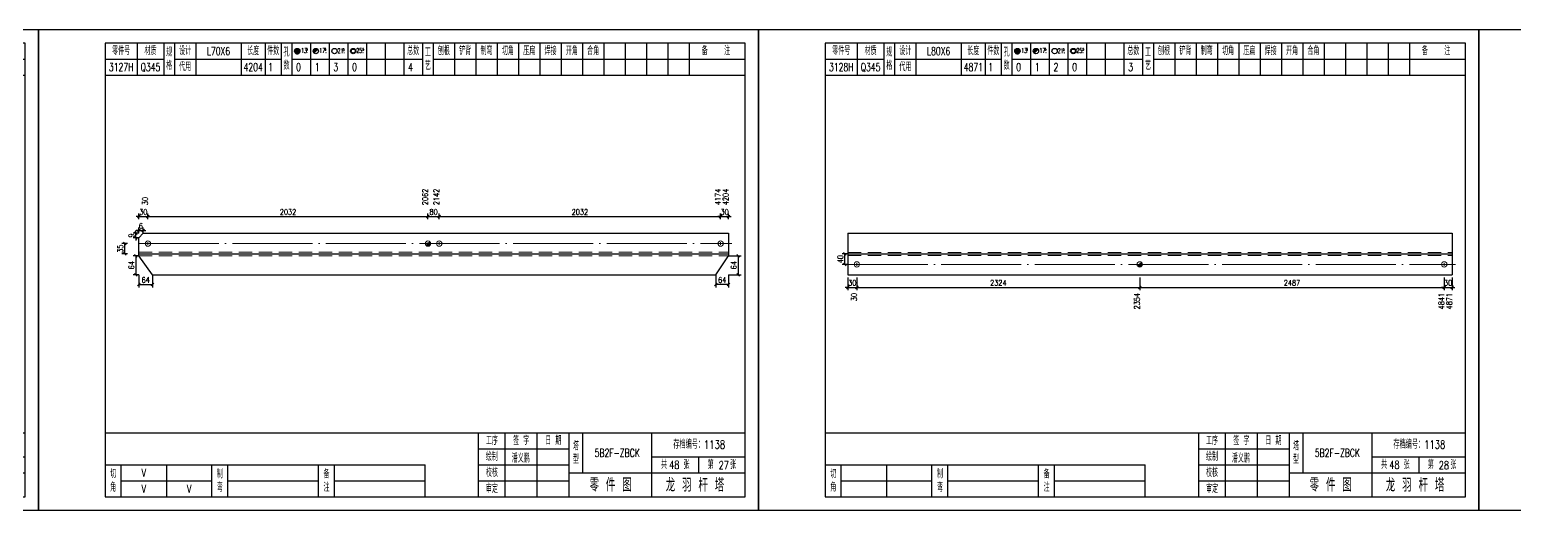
# Model space of a CAD drawing. Header units: millimetres. Extents: x 0 to 30240, y -10896 to -1348.
# Drawn here: x 7017 to 7573, y -9369 to -9189 of the extents above; entities that cross this region are included whole.
import ezdxf
from ezdxf.enums import TextEntityAlignment as Align

# ---------------------------------------------------------------- set-up
doc = ezdxf.new("R2010")
doc.units = ezdxf.units.MM
doc.header["$LTSCALE"] = 20
doc.header["$PDMODE"] = 1
doc.linetypes.add('DASHDOT2X', pattern=[1.75, 1.5, -0.125, 0, -0.125])
doc.linetypes.add('HIDDEN', pattern=[0.375, 0.25, -0.125])
for name, color, linetype, lineweight in [('1', 7, 'Continuous', 25), ('11', 3, 'Continuous', 13), ('2', 1, 'HIDDEN', 13), ('5', 1, 'Continuous', 13), ('7', 2, 'DASHDOT2X', 13)]:
    doc.layers.add(name, color=color, linetype=linetype, lineweight=lineweight)
doc.styles.get("Standard").update_dxf_attribs({"font": 'simplex', "width": 0.7, "bigfont": 'gbhzfs.shx'})
doc.styles.add('SYMBOL_TXT', font='txt.shx', dxfattribs={"width": 0.6})
doc.styles.add('TITLE_TXT', font='simplex.shx', dxfattribs={"width": 0.75, "height": 2.5, "bigfont": 'gbhzfs.shx'})
doc.dimstyles.get("Standard").update_dxf_attribs({"dimtxt": 2.1, "dimasz": 1, "dimexe": 1.05, "dimexo": 0, "dimgap": 0.63, "dimtad": 1, "dimzin": 0, "dimdsep": 46, "dimtxsty": 'standard', "dimblk": 'OBLIQUE', "dimblk1": 'OBLIQUE', "dimblk2": 'OBLIQUE', "dimcen": 0.09, "dimadec": 0, "dimazin": 0, "dimtfac": 1, "dimtdec": 1, "dimtix": 1, "dimtmove": 0, "dimatfit": 3, "dimfxl": 0, "dimtolj": 1, "dimtzin": 0, "dimarcsym": 0})
pattern_1 = [(0, (-3, 0), (0, 0.0125), [])]

# ---------------------------------------------------------------- blocks, each defined once
blk = doc.blocks.new('M12_HOLE')
h = blk.add_hatch()
h.set_pattern_fill('LINE', scale=0.1, style=0)
h.set_pattern_definition(pattern_1)
h.paths.add_polyline_path([(-5, 0, 1), (-1, 0, 1)])
at = {"color": 7}
blk.add_circle((-3, 0), 2, dxfattribs=at)
at = {"color": 7, "attachment_point": 1, "style": 'SYMBOL_TXT'}
for s, insert, char_height, width in [('13\\f??|b0|i0|c0|p54;.', (-0.1, 2.1), 3.5, 5.707), ('5', (3.7, 2.3), 1.8, 2.931)]:
    blk.add_mtext(s, dxfattribs=dict(at, insert=insert, char_height=char_height, width=width))
blk = doc.blocks.new('M16_HOLE')
h = blk.add_hatch()
h.set_pattern_fill('LINE', scale=0.1, style=0)
h.set_pattern_definition(pattern_1)
h.paths.add_polyline_path([(-1.6, 1.4, 0.668179), (-5, 0, 0.198912), (-4.4, -1.4)])
at = {"color": 7}
blk.add_circle((-3, 0), 2, dxfattribs=at)
at = {"color": 7, "attachment_point": 1, "style": 'SYMBOL_TXT'}
for s, insert, char_height, width in [('17.', (-0.4, 2.1), 3.5, 6.316), ('5', (3.6, 2.3), 1.8, 1.822)]:
    blk.add_mtext(s, dxfattribs=dict(at, insert=insert, char_height=char_height, width=width))
blk = doc.blocks.new('M20_HOLE')
at = {"color": 7}
blk.add_circle((-3, 0), 2, dxfattribs=at)
at = {"color": 7, "attachment_point": 1, "style": 'SYMBOL_TXT'}
for s, insert, char_height, width in [('21.', (-0.7, 2), 3.5, 6.074), ('5', (3.3, 2), 1.8, 1.458)]:
    blk.add_mtext(s, dxfattribs=dict(at, insert=insert, char_height=char_height, width=width))
blk = doc.blocks.new('M24_HOLE')
at = {"color": 7}
for radius in [2, 1.5]:
    blk.add_circle((-3, 0), radius, dxfattribs=at)
at = {"color": 7, "attachment_point": 1, "style": 'SYMBOL_TXT'}
for s, insert, char_height, width in [('25.', (-0.7, 2.1), 3.5, 2.429), ('5', (3.9, 2.3), 1.8, 1.944)]:
    blk.add_mtext(s, dxfattribs=dict(at, insert=insert, char_height=char_height, width=width))
blk = doc.blocks.new('JgCard')
for p, q in [((270, 180), (0, 180)), ((0, 180), (0, 0)), ((270, 0), (270, 180)), ((265, 175), (25, 175)), ((25, 175), (25, 5)), ((37, 175), (37, 163)), ((47, 175), (47, 163)), ((51, 175), (51, 163)), ((59, 175), (59, 163)), ((76, 175), (76, 163)), ((85, 175), (85, 163)), ((91, 175), (91, 163)), ((95, 175), (95, 163)), ((102, 175), (102, 163)), ((109, 175), (109, 163)), ((116, 175), (116, 163)), ((123, 175), (123, 163)), ((130, 175), (130, 163)), ((137, 175), (137, 163)), ((144, 175), (144, 163)), ((148, 175), (148, 163)), ((156, 175), (156, 163)), ((164, 175), (164, 163)), ((172, 175), (172, 163)), ((180, 175), (180, 163)), ((188, 175), (188, 163)), ((196, 175), (196, 163)), ((204, 175), (204, 163)), ((212, 175), (212, 163)), ((220, 175), (220, 163)), ((228, 175), (228, 163)), ((236, 175), (236, 163)), ((244, 175), (244, 163)), ((265, 5), (265, 175)), ((25, 169), (47, 169)), ((51, 169), (91, 169)), ((95, 169), (144, 169)), ((148, 169), (265, 169)), ((25, 163), (265, 163)), ((25, 29), (265, 29)), ((165, 5), (165, 29)), ((175, 5), (175, 29)), ((187, 5), (187, 29)), ((199, 5), (199, 29)), ((204, 29), (204, 14)), ((230, 5), (230, 29)), ((165, 23), (199, 23)), ((25, 17), (145, 17)), ((31, 5), (31, 17)), ((48, 17), (48, 5)), ((65, 5), (65, 17)), ((71, 5), (71, 17)), ((105, 5), (105, 17)), ((111, 5), (111, 17)), ((145, 5), (145, 17)), ((165, 17), (199, 17)), ((230, 20), (265, 20)), ((247.5, 20), (247.5, 14)), ((199, 14), (265, 14)), ((31, 11), (65, 11)), ((71, 11), (105, 11)), ((111, 11), (145, 11)), ((165, 11), (199, 11)), ((0, 0), (270, 0)), ((25, 5), (265, 5))]:
    blk.add_line(p, q)
blk.add_lwpolyline([(96.03, 171.99, -1), (98.03, 171.99, -1)], format="xyb", close=True)
blk.add_point((145, 96))
at = {"xscale": 0.5, "yscale": 0.5, "zscale": 0.5}
for name, p in [('M12_HOLE', (98.53, 171.99)), ('M16_HOLE', (105.5, 172)), ('M20_HOLE', (112.5, 172)), ('M24_HOLE', (119.5, 172))]:
    blk.add_blockref(name, p, dxfattribs=at)
at = {"style": 'TITLE_TXT', "width": 0.75}
for s, height, p in [('存档编号：1138', 3.076, (238.02, 23.07)), ('潘义鹏', 3, (177.45, 17.91)), ('龙 羽 杆 塔', 5, (235.17, 6.97))]:
    blk.add_text(s, height=height, dxfattribs=at).set_placement(p)
at = {"attachment_point": 5, "style": 'TITLE_TXT'}
for s, insert, char_height, width in [('零件号', (31, 172), 3, 15), ('材质', (42, 172), 3, 8), ('设计', (55, 172), 3, 8), ('长度', (80.5, 172), 3, 8), ('件数', (88, 172), 3, 6), ('总数', (140.5, 172), 3, 7), ('工\\P艺', (146, 169), 3, 4), ('刨根', (152, 172), 3, 8), ('铲背', (160, 172), 3, 8), ('制弯', (168, 172), 3, 8), ('切角', (176, 172), 3, 8), ('压扁', (184, 172), 3, 8), ('焊接', (192, 172), 3, 8), ('开角', (200, 172), 3, 8), ('合角', (208, 172), 3, 8), ('备    注', (254, 172), 3, 22), ('规格', (49, 169), 3, 4), ('代用', (55, 166), 3, 8), ('孔数', (93, 169), 3, 4), ('工序', (170, 26), 3, 10), ('签 字', (181, 26), 3, 12), ('日 期', (193, 26), 3, 12), ('塔\\P型', (201.5, 21.5), 3, 5), ('绘制', (170, 20), 3, 10), ('共    张', (238.75, 17), 3, 17.5), ('第    张', (256.25, 17), 3, 17.5), ('切\\P角', (28, 11), 3, 6), ('制\\P弯', (68, 11), 3, 6), ('备\\P注', (108, 11), 3, 6), ('校核', (170, 14), 3, 10), ('零 件 图', (214.5, 9.5), 5, 31), ('审定', (170, 8), 3, 10)]:
    blk.add_mtext(s, dxfattribs=dict(at, insert=insert, char_height=char_height, width=width))
blk = doc.blocks.new('M20')
for p, q in [((-0.5, 0), (0.5, 0)), ((0, -0.5), (0, 0.5))]:
    blk.add_line(p, q)
blk.add_circle((0, 0), 1)
blk = doc.blocks.new('M16')
for p, q in [((-0.71, -0.71), (0.71, 0.71)), ((-0.4, 0), (0.4, 0)), ((0, 0.4), (0, -0.4))]:
    blk.add_line(p, q)
blk.add_circle((0, 0), 1)
for radius in [0.8, 0.6, 0.4, 0.2]:
    blk.add_arc((0, 0), radius, 225, 45)
blk = doc.blocks.new('_Oblique')
at = {"color": 0, "linetype": 'ByBlock', "lineweight": -2}
blk.add_line((-0.5, -0.5), (0.5, 0.5), dxfattribs=at)
blk = doc.blocks.new('*D5584')
at = {"layer": '11', "color": 0, "lineweight": -2}
for p, q in [((7057.6, -9259.07), (7056.6, -9259.07)), ((7057.6, -9260.12), (7057.6, -9258.02)), ((7057.6, -9259.07), (7061.04, -9259.07)), ((7061.04, -9260.12), (7061.04, -9258.02)), ((7061.04, -9259.07), (7062.04, -9259.07))]:
    blk.add_line(p, q, dxfattribs=at)
at = {"layer": 'Defpoints', "color": 0}
for p in [(7057.6, -9260.12), (7061.04, -9259.07), (7061.04, -9260.12)]:
    blk.add_point(p, dxfattribs=at)
at = {"layer": '11', "color": 0, "lineweight": -2}
blk.add_blockref('_Oblique', (7057.6, -9259.07), dxfattribs=at)
at = {"layer": '11', "color": 0, "lineweight": -2, "rotation": 180}
blk.add_blockref('_Oblique', (7061.04, -9259.07), dxfattribs=at)
at = {"layer": '11', "color": 0, "insert": (7059.32, -9257.39), "char_height": 2.1, "attachment_point": 5}
blk.add_mtext('\\A1;30', dxfattribs=at)
blk = doc.blocks.new('*D5588')
at = {"layer": '11', "color": 0, "lineweight": -2}
for p, q in [((7275.76, -9259.07), (7274.76, -9259.07)), ((7275.76, -9260.12), (7275.76, -9258.02)), ((7275.76, -9259.07), (7278.7, -9259.07)), ((7278.7, -9260.12), (7278.7, -9258.02)), ((7278.7, -9259.07), (7279.7, -9259.07))]:
    blk.add_line(p, q, dxfattribs=at)
at = {"layer": 'Defpoints', "color": 0}
for p in [(7275.76, -9260.12), (7278.7, -9259.07), (7278.7, -9260.12)]:
    blk.add_point(p, dxfattribs=at)
at = {"layer": '11', "color": 0, "lineweight": -2}
blk.add_blockref('_Oblique', (7275.76, -9259.07), dxfattribs=at)
at = {"layer": '11', "color": 0, "lineweight": -2, "rotation": 180}
blk.add_blockref('_Oblique', (7278.7, -9259.07), dxfattribs=at)
at = {"layer": '11', "color": 0, "insert": (7277.23, -9257.39), "char_height": 2.1, "attachment_point": 5}
blk.add_mtext('\\A1;30', dxfattribs=at)
blk = doc.blocks.new('*D5589')
at = {"layer": '11', "color": 0, "lineweight": -2}
for p, q in [((7057.6, -9273.8), (7055.5, -9273.8)), ((7056.55, -9273.8), (7056.55, -9280.91)), ((7057.6, -9280.91), (7055.5, -9280.91))]:
    blk.add_line(p, q, dxfattribs=at)
at = {"layer": 'Defpoints', "color": 0}
for p in [(7057.6, -9273.8), (7056.55, -9280.91), (7057.6, -9280.91)]:
    blk.add_point(p, dxfattribs=at)
at = {"layer": '11', "color": 0, "lineweight": -2}
for p, rotation in [((7056.55, -9273.8), 90), ((7056.55, -9280.91), 270)]:
    blk.add_blockref('_Oblique', p, dxfattribs=dict(at, rotation=rotation))
at = {"layer": '11', "color": 0, "insert": (7054.87, -9277.36), "char_height": 2.1, "attachment_point": 5, "rotation": 90}
blk.add_mtext('\\A1;64', dxfattribs=at)
blk = doc.blocks.new('*D5591')
at = {"layer": '11', "color": 0, "lineweight": -2}
for p, q in [((7057.6, -9265.37), (7055.5, -9265.37)), ((7057.6, -9267.03), (7055.5, -9267.03)), ((7056.55, -9265.37), (7056.55, -9264.37)), ((7056.55, -9267.03), (7056.55, -9265.37)), ((7056.55, -9267.03), (7056.55, -9268.03))]:
    blk.add_line(p, q, dxfattribs=at)
at = {"layer": 'Defpoints', "color": 0}
for p in [(7056.55, -9265.37), (7057.6, -9265.37), (7057.6, -9267.03)]:
    blk.add_point(p, dxfattribs=at)
at = {"layer": '11', "color": 0, "lineweight": -2}
for p, rotation in [((7056.55, -9265.37), 270), ((7056.55, -9267.03), 90)]:
    blk.add_blockref('_Oblique', p, dxfattribs=dict(at, rotation=rotation))
at = {"layer": '11', "color": 0, "insert": (7054.87, -9266.2), "char_height": 2.1, "attachment_point": 5, "rotation": 90}
blk.add_mtext('\\A1;9', dxfattribs=at)
blk = doc.blocks.new('*D5592')
at = {"layer": '11', "color": 0, "lineweight": -2}
for p, q in [((7057.6, -9264.32), (7056.6, -9264.32)), ((7057.6, -9265.37), (7057.6, -9263.27)), ((7057.6, -9264.32), (7059.21, -9264.32)), ((7059.21, -9265.37), (7059.21, -9263.27)), ((7059.21, -9264.32), (7060.21, -9264.32))]:
    blk.add_line(p, q, dxfattribs=at)
at = {"layer": 'Defpoints', "color": 0}
for p in [(7057.6, -9265.37), (7059.21, -9264.32), (7059.21, -9265.37)]:
    blk.add_point(p, dxfattribs=at)
at = {"layer": '11', "color": 0, "lineweight": -2}
blk.add_blockref('_Oblique', (7057.6, -9264.32), dxfattribs=at)
at = {"layer": '11', "color": 0, "lineweight": -2, "rotation": 180}
blk.add_blockref('_Oblique', (7059.21, -9264.32), dxfattribs=at)
at = {"layer": '11', "color": 0, "insert": (7058.4, -9262.64), "char_height": 2.1, "attachment_point": 5}
blk.add_mtext('\\A1;6', dxfattribs=at)
blk = doc.blocks.new('*D5593')
at = {"layer": '11', "color": 0, "lineweight": -2}
for p, q in [((7278.7, -9273.8), (7283.43, -9273.8)), ((7282.38, -9273.8), (7282.38, -9280.91)), ((7278.7, -9280.91), (7283.43, -9280.91))]:
    blk.add_line(p, q, dxfattribs=at)
at = {"layer": 'Defpoints', "color": 0}
for p in [(7278.7, -9273.8), (7278.7, -9280.91), (7282.38, -9280.91)]:
    blk.add_point(p, dxfattribs=at)
at = {"layer": '11', "color": 0, "lineweight": -2}
for p, rotation in [((7282.38, -9273.8), 90), ((7282.38, -9280.91), 270)]:
    blk.add_blockref('_Oblique', p, dxfattribs=dict(at, rotation=rotation))
at = {"layer": '11', "color": 0, "insert": (7280.7, -9277.36), "char_height": 2.1, "attachment_point": 5, "rotation": 90}
blk.add_mtext('\\A1;64', dxfattribs=at)
blk = doc.blocks.new('*D5594')
at = {"layer": '11', "color": 0, "lineweight": -2}
for p, q in [((7273.99, -9280.91), (7273.99, -9285.63)), ((7278.7, -9280.91), (7278.7, -9285.63)), ((7278.7, -9284.58), (7273.99, -9284.58))]:
    blk.add_line(p, q, dxfattribs=at)
at = {"layer": 'Defpoints', "color": 0}
for p in [(7273.99, -9280.91), (7278.7, -9280.91), (7273.99, -9284.58)]:
    blk.add_point(p, dxfattribs=at)
at = {"layer": '11', "color": 0, "lineweight": -2, "rotation": 180}
blk.add_blockref('_Oblique', (7273.99, -9284.58), dxfattribs=at)
at = {"layer": '11', "color": 0, "lineweight": -2}
blk.add_blockref('_Oblique', (7278.7, -9284.58), dxfattribs=at)
at = {"layer": '11', "color": 0, "insert": (7276.35, -9282.9), "char_height": 2.1, "attachment_point": 5}
blk.add_mtext('\\A1;64', dxfattribs=at)
blk = doc.blocks.new('*D5596')
at = {"layer": '11', "color": 0, "lineweight": -2}
for p, q in [((7323.4, -9281.96), (7323.4, -9286.68)), ((7326.84, -9281.96), (7326.84, -9286.68)), ((7323.4, -9285.63), (7322.4, -9285.63)), ((7323.4, -9285.63), (7326.84, -9285.63)), ((7326.84, -9285.63), (7327.84, -9285.63))]:
    blk.add_line(p, q, dxfattribs=at)
at = {"layer": 'Defpoints', "color": 0}
for p in [(7323.4, -9281.96), (7326.84, -9281.96), (7326.84, -9285.63)]:
    blk.add_point(p, dxfattribs=at)
at = {"layer": '11', "color": 0, "lineweight": -2}
blk.add_blockref('_Oblique', (7323.4, -9285.63), dxfattribs=at)
at = {"layer": '11', "color": 0, "lineweight": -2, "rotation": 180}
blk.add_blockref('_Oblique', (7326.84, -9285.63), dxfattribs=at)
at = {"layer": '11', "color": 0, "insert": (7325.12, -9283.95), "char_height": 2.1, "attachment_point": 5}
blk.add_mtext('\\A1;30', dxfattribs=at)
blk = doc.blocks.new('*D5599')
at = {"layer": '11', "color": 0, "lineweight": -2}
for p, q in [((7547.06, -9281.96), (7547.06, -9286.68)), ((7550, -9281.96), (7550, -9286.68)), ((7547.06, -9285.63), (7546.06, -9285.63)), ((7547.06, -9285.63), (7550, -9285.63)), ((7550, -9285.63), (7551, -9285.63))]:
    blk.add_line(p, q, dxfattribs=at)
at = {"layer": 'Defpoints', "color": 0}
for p in [(7547.06, -9281.96), (7550, -9281.96), (7550, -9285.63)]:
    blk.add_point(p, dxfattribs=at)
at = {"layer": '11', "color": 0, "lineweight": -2}
blk.add_blockref('_Oblique', (7547.06, -9285.63), dxfattribs=at)
at = {"layer": '11', "color": 0, "lineweight": -2, "rotation": 180}
blk.add_blockref('_Oblique', (7550, -9285.63), dxfattribs=at)
at = {"layer": '11', "color": 0, "insert": (7548.53, -9283.95), "char_height": 2.1, "attachment_point": 5}
blk.add_mtext('\\A1;30', dxfattribs=at)

msp = doc.modelspace()

# ---------------------------------------------------------------- linework, layer by layer
at = {"layer": '1'}
for p, q in [((7057.6, -9267.032), (7059.205, -9265.367)), ((7057.6, -9273.137), (7057.6, -9267.032)), ((7059.205, -9265.367), (7278.7, -9265.367)), ((7278.7, -9265.367), (7278.7, -9273.137)), ((7323.4, -9265.367), (7323.4, -9280.907)), ((7323.4, -9265.367), (7550, -9265.367)), ((7550, -9265.367), (7550, -9280.907)), ((7057.6, -9273.803), (7057.6, -9273.137)), ((7057.6, -9273.137), (7278.7, -9273.137)), ((7278.7, -9273.137), (7278.7, -9273.803)), ((7323.4, -9273.137), (7550, -9273.137)), ((7062.797, -9280.907), (7057.6, -9273.803)), ((7273.993, -9280.907), (7278.7, -9273.803)), ((7062.797, -9280.907), (7273.993, -9280.907)), ((7323.4, -9280.907), (7550, -9280.907))]:
    msp.add_line(p, q, dxfattribs=at)
at = {"layer": '2'}
for p, q in [((7057.6, -9272.471), (7278.7, -9272.471)), ((7323.4, -9272.554), (7550, -9272.554)), ((7057.6, -9273.803), (7278.7, -9273.803)), ((7323.4, -9273.72), (7550, -9273.72))]:
    msp.add_line(p, q, dxfattribs=at)
at = {"layer": '7'}
for p, q in [((7057.6, -9269.252), (7279.96, -9269.252)), ((7323.4, -9277.022), (7551.26, -9277.022))]:
    msp.add_line(p, q, dxfattribs=at)

# ---------------------------------------------------------------- block references
at = {"layer": '1'}
for p in [(6750, -9369.137), (7020, -9369.137), (7290, -9369.137), (7560, -9369.137)]:
    msp.add_blockref('JgCard', p, dxfattribs=at)
at = {"layer": '5'}
for name, p in [('M20', (7061.04, -9269.252)), ('M16', (7166.047, -9269.252)), ('M20', (7170.255, -9269.252)), ('M20', (7275.76, -9269.252)), ('M20', (7326.84, -9277.022)), ('M16', (7432.909, -9277.022)), ('M20', (7547.06, -9277.022))]:
    msp.add_blockref(name, p, dxfattribs=at)

# ---------------------------------------------------------------- texts
at = {"style": 'TITLE_TXT', "width": 0.75}
for s, p in [('48', (7256.46, -9353.604)), ('27', (7275.015, -9353.781)), ('48', (7526.46, -9353.604)), ('28', (7545.015, -9353.781))]:
    msp.add_text(s, height=3, dxfattribs=at).set_placement(p)
at = {"layer": '1', "width": 0.7}
for s, p in [('L70X6', (7087.5, -9197.137)), ('L80X6', (7357.5, -9197.137)), ('3127H', (7051, -9203.137)), ('Q345', (7062, -9203.137)), ('4204', (7100.5, -9203.137)), ('1', (7107, -9203.137)), ('0', (7117.5, -9203.137)), ('1', (7124.5, -9203.137)), ('3', (7131.5, -9203.137)), ('0', (7138.5, -9203.137)), ('4', (7159.5, -9203.137)), ('3128H', (7321, -9203.137)), ('Q345', (7332, -9203.137)), ('4871', (7370.5, -9203.137)), ('1', (7377, -9203.137)), ('0', (7387.5, -9203.137)), ('1', (7394.5, -9203.137)), ('2', (7401.5, -9203.137)), ('0', (7408.5, -9203.137)), ('3', (7429.5, -9203.137)), ('V', (7059.5, -9355.137)), ('V', (7059.5, -9361.137)), ('V', (7076.5, -9361.137))]:
    msp.add_text(s, height=3, dxfattribs=at).set_placement(p, align=Align.MIDDLE_CENTER)
for s, p in [('2062', (7166.049, -9254.867)), ('2142', (7170.252, -9254.867)), ('4174', (7275.76, -9254.867)), ('4204', (7278.7, -9254.867)), ('30', (7061.041, -9254.867))]:
    msp.add_text(s, height=2.1, rotation=90, dxfattribs=at).set_placement(p)
for s, p in [('30', (7326.838, -9287.732)), ('2354', (7432.908, -9287.732)), ('4841', (7547.06, -9287.732)), ('4871', (7550, -9287.732))]:
    msp.add_text(s, height=2.1, rotation=90, dxfattribs=at).set_placement(p, align=Align.RIGHT)
at = {"layer": '1', "char_height": 3, "width": 26, "attachment_point": 5}
for insert in [(7237, -9347.637), (7507, -9347.637)]:
    msp.add_mtext('5B2F-ZBCK', dxfattribs=dict(at, insert=insert))

# ---------------------------------------------------------------- dimensions: what is measured, and where the dimension line sits
at = {"layer": '1'}
for base, p1, p2, text in [((7052.35, -9269.252), (7053.35, -9273.137), (7053.35, -9269.252), '35'), ((7322.35, -9273.137), (7323.35, -9277.022), (7323.35, -9273.137), '40')]:
    msp.add_linear_dim(base=base, p1=p1, p2=p2, angle=90, text=text, dimstyle='standard', dxfattribs=at).render()
at = {"layer": '11'}
for base, p1, p2, text, picture, middle in [((7061.04, -9259.067), (7057.6, -9260.117), (7061.04, -9260.117), '30', '*D5584', (7059.32, -9257.387)), ((7278.7, -9259.067), (7275.76, -9260.117), (7278.7, -9260.117), '30', '*D5588', (7277.23, -9257.387)), ((7059.205, -9264.317), (7057.6, -9265.367), (7059.205, -9265.367), '6', '*D5592', (7058.403, -9262.637)), ((7273.993, -9284.582), (7278.7, -9280.907), (7273.993, -9280.907), '64', '*D5594', (7276.347, -9282.902)), ((7326.84, -9285.632), (7323.4, -9281.957), (7326.84, -9281.957), '30', '*D5596', (7325.12, -9283.952)), ((7550, -9285.632), (7547.06, -9281.957), (7550, -9281.957), '30', '*D5599', (7548.53, -9283.952))]:
    dim = msp.add_linear_dim(base=base, p1=p1, p2=p2, text=text, dimstyle='standard', dxfattribs=at)
    dim.commit()
    dim.dimension.update_dxf_attribs({"geometry": picture, "text_midpoint": middle})
for base, p1, p2, text in [((7166.047, -9259.067), (7061.04, -9260.117), (7166.047, -9260.117), '2032'), ((7170.255, -9259.067), (7166.047, -9260.117), (7170.255, -9260.117), '80'), ((7275.76, -9259.067), (7170.255, -9260.117), (7275.76, -9260.117), '2032'), ((7062.797, -9284.582), (7057.6, -9280.907), (7062.797, -9280.907), '64'), ((7432.909, -9285.632), (7326.84, -9281.957), (7432.909, -9281.957), '2324'), ((7547.06, -9285.632), (7432.909, -9281.957), (7547.06, -9281.957), '2487')]:
    msp.add_linear_dim(base=base, p1=p1, p2=p2, text=text, dimstyle='standard', dxfattribs=at).render()
for base, p1, p2, text, picture, middle in [((7056.55, -9265.367), (7057.6, -9267.032), (7057.6, -9265.367), '9', '*D5591', (7054.87, -9266.2)), ((7056.55, -9280.907), (7057.6, -9273.803), (7057.6, -9280.907), '64', '*D5589', (7054.87, -9277.355)), ((7282.375, -9280.907), (7278.7, -9273.803), (7278.7, -9280.907), '64', '*D5593', (7280.695, -9277.355))]:
    dim = msp.add_linear_dim(base=base, p1=p1, p2=p2, angle=90, text=text, dimstyle='standard', dxfattribs=at)
    dim.commit()
    dim.dimension.update_dxf_attribs({"geometry": picture, "text_midpoint": middle})

doc.saveas('drawing.dxf')
